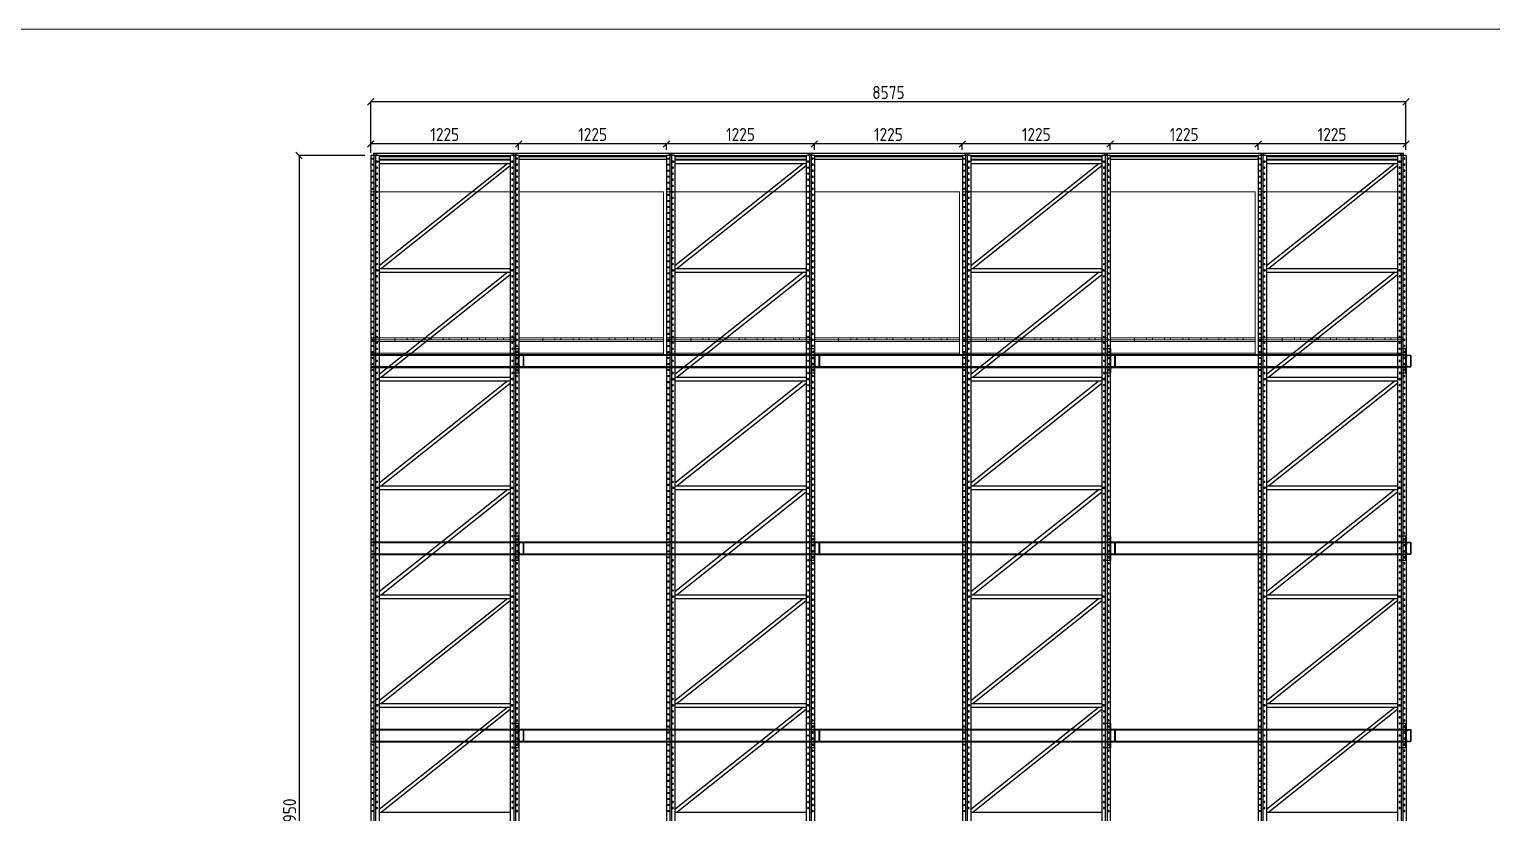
# Model space of a CAD drawing. Header units: millimetres. Extents: x 223 to 55669, y 510 to 13629.
# Drawn here: x 16365 to 28480, y 6542 to 13026 of the extents above; entities that cross this region are included whole.
import ezdxf

# ---------------------------------------------------------------- set-up
doc = ezdxf.new("R2010")
doc.units = ezdxf.units.MM
doc.linetypes.add('LIN0', pattern=[0])
doc.layers.add('02', color=2, linetype='Continuous')
doc.layers.add('9.3 - LEGENDA', color=7, linetype='Continuous')
for name, color, linetype, lineweight in [('arq_02', 2, 'Continuous', 20), ('Contraventamento', 9, 'LIN0', 25), ('MONTANTE', 170, 'LIN0', 25), ('PALLET', 46, 'Continuous', 5)]:
    doc.layers.add(name, color=color, linetype=linetype, lineweight=lineweight)
doc.styles.add('DIM', font='dim.shx')
doc.styles.add('ROMANS', font='romans.shx', dxfattribs={"oblique": 15, "height": 170})
doc.dimstyles.new('CORTES', dxfattribs={"dimscale": 1.2, "dimtxt": 90, "dimasz": 45, "dimexe": 1.25, "dimexo": 40, "dimgap": 20, "dimtad": 1, "dimdec": 0, "dimzin": 9, "dimdsep": 46, "dimtxsty": 'DIM', "dimblk": 'OBLIQUE', "dimcen": 2.5, "dimclrd": 256, "dimclre": 256, "dimclrt": 256, "dimadec": 0, "dimazin": 0, "dimtfac": 1, "dimtdec": 0, "dimtmove": 0, "dimatfit": 0, "dimldrblk": 'OBLIQUE', "dimfxl": 0.04, "dimtolj": 1, "dimtzin": 1, "dimarcsym": 0})

# ---------------------------------------------------------------- blocks, each defined once
blk = doc.blocks.new('*U15')
at = {"layer": 'arq_02'}
blk.add_line((0, 0), (54177, 0), dxfattribs=at)
at = {"layer": 'arq_02', "lineweight": -2, "ltscale": 2, "style": 'ROMANS'}
blk.add_attdef('XXXXX', (420, 0), '', height=150, dxfattribs=at)
blk = doc.blocks.new('*U63')
at = {"layer": 'PALLET', "linetype": 'Continuous'}
for p, q in [((0, 0), (0, 1350)), ((0, 1350), (1200, 1350)), ((1200, 0), (1200, 1350))]:
    blk.add_line(p, q, dxfattribs=at)
at = {"layer": 'PALLET'}
for p, q in [((1200, 140), (0, 140)), ((0, 125), (1200, 125)), ((200, 140), (300, 140)), ((200, 125), (200, 140)), ((200, 110), (200, 125)), ((300, 125), (300, 140)), ((300, 125), (300, 140)), ((350, 140), (450, 140)), ((350, 125), (350, 140)), ((350, 125), (350, 140)), ((450, 125), (450, 140)), ((450, 125), (450, 140)), ((500, 140), (600, 140)), ((500, 125), (500, 140)), ((500, 125), (500, 140)), ((600, 125), (600, 140)), ((900, 140), (600, 140)), ((650, 140), (750, 140)), ((650, 125), (650, 140)), ((750, 125), (750, 140)), ((800, 125), (800, 140)), ((900, 125), (900, 140)), ((1050, 140), (950, 140)), ((950, 125), (950, 140)), ((1050, 125), (1050, 140)), ((1100, 140), (1200, 140)), ((1100, 125), (1100, 140)), ((1200, 125), (1200, 140)), ((1200, 125), (1200, 110)), ((0, 110), (1200, 110)), ((0, 110), (0, 15)), ((0, 15), (1200, 15)), ((0, 0), (0, 15)), ((0, 0), (1200, 0)), ((1200, 70), (1200, 15)), ((1200, 15), (1200, 0))]:
    blk.add_line(p, q, dxfattribs=at)
blk = doc.blocks.new('*U338')
blk.add_blockref('*U63', (-500, -587.5))
blk = doc.blocks.new('*U337')
at = {"color": 0, "linetype": 'ByBlock', "lineweight": -2, "transparency": 16777216}
for p in [(0, 0), (1225, 0), (2450, 0), (3675, 0), (4900, 0), (6125, 0), (7350, 0)]:
    blk.add_blockref('*U338', p, dxfattribs=at)
blk = doc.blocks.new('*U66')
at = {"layer": 'MONTANTE'}
for p, q in [((-1278, 10955), (-1278, 65)), ((-1278, 10955), (-1208, 10955)), ((-1251, 10955), (-1251, 65)), ((-1237, 10955), (-1237, 5)), ((-1208, 10955), (-1208, 5)), ((-122, 10920), (-1208, 10920)), ((-122, 10955), (-122, 5)), ((-122, 10955), (-53, 10955)), ((-93, 10955), (-93, 5)), ((-79, 10955), (-79, 65)), ((-53, 10955), (-53, 65)), ((-122, 10890), (-1208, 10890)), ((-1208, 10869), (-141, 10020)), ((-1187, 10890), (-122, 10043)), ((-122, 10020), (-1208, 10020)), ((-122, 10020), (-1208, 10020)), ((-122, 9990), (-1208, 9990)), ((-122, 9990), (-1208, 9990)), ((-1208, 9969), (-141, 9120)), ((-1187, 9990), (-122, 9143)), ((-122, 9120), (-1208, 9120)), ((-122, 9120), (-1208, 9120)), ((-122, 9090), (-1208, 9090)), ((-122, 9090), (-1208, 9090)), ((-1187, 9090), (-122, 8243)), ((-1208, 9069), (-141, 8220)), ((-122, 8220), (-1208, 8220)), ((-122, 8220), (-1208, 8220)), ((-122, 8190), (-1208, 8190)), ((-122, 8190), (-1208, 8190)), ((-1208, 8169), (-141, 7320)), ((-1187, 8190), (-122, 7343)), ((-122, 7320), (-1208, 7320)), ((-122, 7320), (-1208, 7320)), ((-122, 7290), (-1208, 7290)), ((-122, 7290), (-1208, 7290)), ((-1208, 7269), (-141, 6420)), ((-1187, 7290), (-122, 6443)), ((-122, 6420), (-1208, 6420)), ((-122, 6420), (-1208, 6420)), ((-122, 6390), (-1208, 6390)), ((-122, 6390), (-1208, 6390)), ((-1208, 6369), (-141, 5520)), ((-1187, 6390), (-122, 5543)), ((-122, 5520), (-1208, 5520)), ((-122, 5520), (-1208, 5520))]:
    blk.add_line(p, q, dxfattribs=at)
for points in [[(-1261, 10925), (-1264, 10925, -1), (-1264, 10934), (-1261, 10934, -1)], [(-70, 10925), (-67, 10925, 1), (-67, 10934), (-70, 10934, 1)], [(-1261, 10875), (-1264, 10875, -1), (-1264, 10884), (-1261, 10884, -1)], [(-1261, 10825), (-1264, 10825, -1), (-1264, 10834), (-1261, 10834, -1)], [(-1261, 10775), (-1264, 10775, -1), (-1264, 10784), (-1261, 10784, -1)], [(-70, 10875), (-67, 10875, 1), (-67, 10884), (-70, 10884, 1)], [(-70, 10825), (-67, 10825, 1), (-67, 10834), (-70, 10834, 1)], [(-70, 10775), (-67, 10775, 1), (-67, 10784), (-70, 10784, 1)], [(-1261, 10725), (-1264, 10725, -1), (-1264, 10734), (-1261, 10734, -1)], [(-1261, 10675), (-1264, 10675, -1), (-1264, 10684), (-1261, 10684, -1)], [(-70, 10725), (-67, 10725, 1), (-67, 10734), (-70, 10734, 1)], [(-70, 10675), (-67, 10675, 1), (-67, 10684), (-70, 10684, 1)], [(-1261, 10625), (-1264, 10625, -1), (-1264, 10634), (-1261, 10634, -1)], [(-1261, 10575), (-1264, 10575, -1), (-1264, 10584), (-1261, 10584, -1)], [(-70, 10625), (-67, 10625, 1), (-67, 10634), (-70, 10634, 1)], [(-70, 10575), (-67, 10575, 1), (-67, 10584), (-70, 10584, 1)], [(-1261, 10525), (-1264, 10525, -1), (-1264, 10534), (-1261, 10534, -1)], [(-1261, 10475), (-1264, 10475, -1), (-1264, 10484), (-1261, 10484, -1)], [(-1261, 10425), (-1264, 10425, -1), (-1264, 10434), (-1261, 10434, -1)], [(-70, 10525), (-67, 10525, 1), (-67, 10534), (-70, 10534, 1)], [(-70, 10475), (-67, 10475, 1), (-67, 10484), (-70, 10484, 1)], [(-70, 10425), (-67, 10425, 1), (-67, 10434), (-70, 10434, 1)], [(-1261, 10375), (-1264, 10375, -1), (-1264, 10384), (-1261, 10384, -1)], [(-1261, 10325), (-1264, 10325, -1), (-1264, 10334), (-1261, 10334, -1)], [(-70, 10375), (-67, 10375, 1), (-67, 10384), (-70, 10384, 1)], [(-70, 10325), (-67, 10325, 1), (-67, 10334), (-70, 10334, 1)], [(-1261, 10275), (-1264, 10275, -1), (-1264, 10284), (-1261, 10284, -1)], [(-1261, 10225), (-1264, 10225, -1), (-1264, 10234), (-1261, 10234, -1)], [(-1261, 10175), (-1264, 10175, -1), (-1264, 10184), (-1261, 10184, -1)], [(-70, 10275), (-67, 10275, 1), (-67, 10284), (-70, 10284, 1)], [(-70, 10225), (-67, 10225, 1), (-67, 10234), (-70, 10234, 1)], [(-70, 10175), (-67, 10175, 1), (-67, 10184), (-70, 10184, 1)], [(-1261, 10125), (-1264, 10125, -1), (-1264, 10134), (-1261, 10134, -1)], [(-1261, 10075), (-1264, 10075, -1), (-1264, 10084), (-1261, 10084, -1)], [(-70, 10125), (-67, 10125, 1), (-67, 10134), (-70, 10134, 1)], [(-70, 10075), (-67, 10075, 1), (-67, 10084), (-70, 10084, 1)], [(-1261, 10025), (-1264, 10025, -1), (-1264, 10034), (-1261, 10034, -1)], [(-1261, 9975), (-1264, 9975, -1), (-1264, 9984), (-1261, 9984, -1)], [(-1261, 9925), (-1264, 9925, -1), (-1264, 9934), (-1261, 9934, -1)], [(-70, 10025), (-67, 10025, 1), (-67, 10034), (-70, 10034, 1)], [(-70, 9975), (-67, 9975, 1), (-67, 9984), (-70, 9984, 1)], [(-70, 9925), (-67, 9925, 1), (-67, 9934), (-70, 9934, 1)], [(-1261, 9875), (-1264, 9875, -1), (-1264, 9884), (-1261, 9884, -1)], [(-1261, 9825), (-1264, 9825, -1), (-1264, 9834), (-1261, 9834, -1)], [(-70, 9875), (-67, 9875, 1), (-67, 9884), (-70, 9884, 1)], [(-70, 9825), (-67, 9825, 1), (-67, 9834), (-70, 9834, 1)], [(-1261, 9775), (-1264, 9775, -1), (-1264, 9784), (-1261, 9784, -1)], [(-1261, 9725), (-1264, 9725, -1), (-1264, 9734), (-1261, 9734, -1)], [(-70, 9775), (-67, 9775, 1), (-67, 9784), (-70, 9784, 1)], [(-70, 9725), (-67, 9725, 1), (-67, 9734), (-70, 9734, 1)], [(-1261, 9675), (-1264, 9675, -1), (-1264, 9684), (-1261, 9684, -1)], [(-1261, 9625), (-1264, 9625, -1), (-1264, 9634), (-1261, 9634, -1)], [(-1261, 9575), (-1264, 9575, -1), (-1264, 9584), (-1261, 9584, -1)], [(-70, 9675), (-67, 9675, 1), (-67, 9684), (-70, 9684, 1)], [(-70, 9625), (-67, 9625, 1), (-67, 9634), (-70, 9634, 1)], [(-70, 9575), (-67, 9575, 1), (-67, 9584), (-70, 9584, 1)], [(-1261, 9525), (-1264, 9525, -1), (-1264, 9534), (-1261, 9534, -1)], [(-1261, 9475), (-1264, 9475, -1), (-1264, 9484), (-1261, 9484, -1)], [(-70, 9525), (-67, 9525, 1), (-67, 9534), (-70, 9534, 1)], [(-70, 9475), (-67, 9475, 1), (-67, 9484), (-70, 9484, 1)], [(-1261, 9425), (-1264, 9425, -1), (-1264, 9434), (-1261, 9434, -1)], [(-1261, 9375), (-1264, 9375, -1), (-1264, 9384), (-1261, 9384, -1)], [(-1261, 9325), (-1264, 9325, -1), (-1264, 9334), (-1261, 9334, -1)], [(-70, 9425), (-67, 9425, 1), (-67, 9434), (-70, 9434, 1)], [(-70, 9375), (-67, 9375, 1), (-67, 9384), (-70, 9384, 1)], [(-70, 9325), (-67, 9325, 1), (-67, 9334), (-70, 9334, 1)], [(-1261, 9275), (-1264, 9275, -1), (-1264, 9284), (-1261, 9284, -1)], [(-1261, 9225), (-1264, 9225, -1), (-1264, 9234), (-1261, 9234, -1)], [(-70, 9275), (-67, 9275, 1), (-67, 9284), (-70, 9284, 1)], [(-70, 9225), (-67, 9225, 1), (-67, 9234), (-70, 9234, 1)], [(-1261, 9175), (-1264, 9175, -1), (-1264, 9184), (-1261, 9184, -1)], [(-1261, 9125), (-1264, 9125, -1), (-1264, 9134), (-1261, 9134, -1)], [(-70, 9175), (-67, 9175, 1), (-67, 9184), (-70, 9184, 1)], [(-70, 9125), (-67, 9125, 1), (-67, 9134), (-70, 9134, 1)], [(-1261, 9075), (-1264, 9075, -1), (-1264, 9084), (-1261, 9084, -1)], [(-1261, 9025), (-1264, 9025, -1), (-1264, 9034), (-1261, 9034, -1)], [(-1261, 8975), (-1264, 8975, -1), (-1264, 8984), (-1261, 8984, -1)], [(-70, 9075), (-67, 9075, 1), (-67, 9084), (-70, 9084, 1)], [(-70, 9025), (-67, 9025, 1), (-67, 9034), (-70, 9034, 1)], [(-70, 8975), (-67, 8975, 1), (-67, 8984), (-70, 8984, 1)], [(-1261, 8925), (-1264, 8925, -1), (-1264, 8934), (-1261, 8934, -1)], [(-1261, 8875), (-1264, 8875, -1), (-1264, 8884), (-1261, 8884, -1)], [(-70, 8925), (-67, 8925, 1), (-67, 8934), (-70, 8934, 1)], [(-70, 8875), (-67, 8875, 1), (-67, 8884), (-70, 8884, 1)], [(-1261, 8825), (-1264, 8825, -1), (-1264, 8834), (-1261, 8834, -1)], [(-1261, 8775), (-1264, 8775, -1), (-1264, 8784), (-1261, 8784, -1)], [(-1261, 8725), (-1264, 8725, -1), (-1264, 8734), (-1261, 8734, -1)], [(-70, 8825), (-67, 8825, 1), (-67, 8834), (-70, 8834, 1)], [(-70, 8775), (-67, 8775, 1), (-67, 8784), (-70, 8784, 1)], [(-70, 8725), (-67, 8725, 1), (-67, 8734), (-70, 8734, 1)], [(-1261, 8675), (-1264, 8675, -1), (-1264, 8684), (-1261, 8684, -1)], [(-1261, 8625), (-1264, 8625, -1), (-1264, 8634), (-1261, 8634, -1)], [(-70, 8675), (-67, 8675, 1), (-67, 8684), (-70, 8684, 1)], [(-70, 8625), (-67, 8625, 1), (-67, 8634), (-70, 8634, 1)], [(-1261, 8575), (-1264, 8575, -1), (-1264, 8584), (-1261, 8584, -1)], [(-1261, 8525), (-1264, 8525, -1), (-1264, 8534), (-1261, 8534, -1)], [(-1261, 8475), (-1264, 8475, -1), (-1264, 8484), (-1261, 8484, -1)], [(-70, 8575), (-67, 8575, 1), (-67, 8584), (-70, 8584, 1)], [(-70, 8525), (-67, 8525, 1), (-67, 8534), (-70, 8534, 1)], [(-70, 8475), (-67, 8475, 1), (-67, 8484), (-70, 8484, 1)], [(-1261, 8425), (-1264, 8425, -1), (-1264, 8434), (-1261, 8434, -1)], [(-1261, 8375), (-1264, 8375, -1), (-1264, 8384), (-1261, 8384, -1)], [(-70, 8425), (-67, 8425, 1), (-67, 8434), (-70, 8434, 1)], [(-70, 8375), (-67, 8375, 1), (-67, 8384), (-70, 8384, 1)], [(-1261, 8325), (-1264, 8325, -1), (-1264, 8334), (-1261, 8334, -1)], [(-1261, 8275), (-1264, 8275, -1), (-1264, 8284), (-1261, 8284, -1)], [(-70, 8325), (-67, 8325, 1), (-67, 8334), (-70, 8334, 1)], [(-70, 8275), (-67, 8275, 1), (-67, 8284), (-70, 8284, 1)], [(-1261, 8225), (-1264, 8225, -1), (-1264, 8234), (-1261, 8234, -1)], [(-1261, 8175), (-1264, 8175, -1), (-1264, 8184), (-1261, 8184, -1)], [(-1261, 8125), (-1264, 8125, -1), (-1264, 8134), (-1261, 8134, -1)], [(-70, 8225), (-67, 8225, 1), (-67, 8234), (-70, 8234, 1)], [(-70, 8175), (-67, 8175, 1), (-67, 8184), (-70, 8184, 1)], [(-70, 8125), (-67, 8125, 1), (-67, 8134), (-70, 8134, 1)], [(-1261, 8075), (-1264, 8075, -1), (-1264, 8084), (-1261, 8084, -1)], [(-1261, 8025), (-1264, 8025, -1), (-1264, 8034), (-1261, 8034, -1)], [(-70, 8075), (-67, 8075, 1), (-67, 8084), (-70, 8084, 1)], [(-70, 8025), (-67, 8025, 1), (-67, 8034), (-70, 8034, 1)], [(-1261, 7975), (-1264, 7975, -1), (-1264, 7984), (-1261, 7984, -1)], [(-1261, 7925), (-1264, 7925, -1), (-1264, 7934), (-1261, 7934, -1)], [(-1261, 7875), (-1264, 7875, -1), (-1264, 7884), (-1261, 7884, -1)], [(-70, 7975), (-67, 7975, 1), (-67, 7984), (-70, 7984, 1)], [(-70, 7925), (-67, 7925, 1), (-67, 7934), (-70, 7934, 1)], [(-70, 7875), (-67, 7875, 1), (-67, 7884), (-70, 7884, 1)], [(-1261, 7825), (-1264, 7825, -1), (-1264, 7834), (-1261, 7834, -1)], [(-1261, 7775), (-1264, 7775, -1), (-1264, 7784), (-1261, 7784, -1)], [(-70, 7825), (-67, 7825, 1), (-67, 7834), (-70, 7834, 1)], [(-70, 7775), (-67, 7775, 1), (-67, 7784), (-70, 7784, 1)], [(-1261, 7725), (-1264, 7725, -1), (-1264, 7734), (-1261, 7734, -1)], [(-1261, 7675), (-1264, 7675, -1), (-1264, 7684), (-1261, 7684, -1)], [(-1261, 7625), (-1264, 7625, -1), (-1264, 7634), (-1261, 7634, -1)], [(-70, 7725), (-67, 7725, 1), (-67, 7734), (-70, 7734, 1)], [(-70, 7675), (-67, 7675, 1), (-67, 7684), (-70, 7684, 1)], [(-70, 7625), (-67, 7625, 1), (-67, 7634), (-70, 7634, 1)], [(-1261, 7575), (-1264, 7575, -1), (-1264, 7584), (-1261, 7584, -1)], [(-1261, 7525), (-1264, 7525, -1), (-1264, 7534), (-1261, 7534, -1)], [(-70, 7575), (-67, 7575, 1), (-67, 7584), (-70, 7584, 1)], [(-70, 7525), (-67, 7525, 1), (-67, 7534), (-70, 7534, 1)], [(-1261, 7475), (-1264, 7475, -1), (-1264, 7484), (-1261, 7484, -1)], [(-1261, 7425), (-1264, 7425, -1), (-1264, 7434), (-1261, 7434, -1)], [(-70, 7475), (-67, 7475, 1), (-67, 7484), (-70, 7484, 1)], [(-70, 7425), (-67, 7425, 1), (-67, 7434), (-70, 7434, 1)], [(-1261, 7375), (-1264, 7375, -1), (-1264, 7384), (-1261, 7384, -1)], [(-1261, 7325), (-1264, 7325, -1), (-1264, 7334), (-1261, 7334, -1)], [(-1261, 7275), (-1264, 7275, -1), (-1264, 7284), (-1261, 7284, -1)], [(-70, 7375), (-67, 7375, 1), (-67, 7384), (-70, 7384, 1)], [(-70, 7325), (-67, 7325, 1), (-67, 7334), (-70, 7334, 1)], [(-70, 7275), (-67, 7275, 1), (-67, 7284), (-70, 7284, 1)], [(-1261, 7225), (-1264, 7225, -1), (-1264, 7234), (-1261, 7234, -1)], [(-1261, 7175), (-1264, 7175, -1), (-1264, 7184), (-1261, 7184, -1)], [(-70, 7225), (-67, 7225, 1), (-67, 7234), (-70, 7234, 1)], [(-70, 7175), (-67, 7175, 1), (-67, 7184), (-70, 7184, 1)], [(-1261, 7125), (-1264, 7125, -1), (-1264, 7134), (-1261, 7134, -1)], [(-1261, 7075), (-1264, 7075, -1), (-1264, 7084), (-1261, 7084, -1)], [(-1261, 7025), (-1264, 7025, -1), (-1264, 7034), (-1261, 7034, -1)], [(-70, 7125), (-67, 7125, 1), (-67, 7134), (-70, 7134, 1)], [(-70, 7075), (-67, 7075, 1), (-67, 7084), (-70, 7084, 1)], [(-70, 7025), (-67, 7025, 1), (-67, 7034), (-70, 7034, 1)], [(-1261, 6975), (-1264, 6975, -1), (-1264, 6984), (-1261, 6984, -1)], [(-1261, 6925), (-1264, 6925, -1), (-1264, 6934), (-1261, 6934, -1)], [(-70, 6975), (-67, 6975, 1), (-67, 6984), (-70, 6984, 1)], [(-70, 6925), (-67, 6925, 1), (-67, 6934), (-70, 6934, 1)], [(-1261, 6875), (-1264, 6875, -1), (-1264, 6884), (-1261, 6884, -1)], [(-1261, 6825), (-1264, 6825, -1), (-1264, 6834), (-1261, 6834, -1)], [(-70, 6875), (-67, 6875, 1), (-67, 6884), (-70, 6884, 1)], [(-70, 6825), (-67, 6825, 1), (-67, 6834), (-70, 6834, 1)], [(-1261, 6775), (-1264, 6775, -1), (-1264, 6784), (-1261, 6784, -1)], [(-1261, 6725), (-1264, 6725, -1), (-1264, 6734), (-1261, 6734, -1)], [(-1261, 6675), (-1264, 6675, -1), (-1264, 6684), (-1261, 6684, -1)], [(-70, 6775), (-67, 6775, 1), (-67, 6784), (-70, 6784, 1)], [(-70, 6725), (-67, 6725, 1), (-67, 6734), (-70, 6734, 1)], [(-70, 6675), (-67, 6675, 1), (-67, 6684), (-70, 6684, 1)], [(-1261, 6625), (-1264, 6625, -1), (-1264, 6634), (-1261, 6634, -1)], [(-1261, 6575), (-1264, 6575, -1), (-1264, 6584), (-1261, 6584, -1)], [(-70, 6625), (-67, 6625, 1), (-67, 6634), (-70, 6634, 1)], [(-70, 6575), (-67, 6575, 1), (-67, 6584), (-70, 6584, 1)], [(-1261, 6525), (-1264, 6525, -1), (-1264, 6534), (-1261, 6534, -1)], [(-1261, 6475), (-1264, 6475, -1), (-1264, 6484), (-1261, 6484, -1)], [(-1261, 6425), (-1264, 6425, -1), (-1264, 6434), (-1261, 6434, -1)], [(-70, 6525), (-67, 6525, 1), (-67, 6534), (-70, 6534, 1)], [(-70, 6475), (-67, 6475, 1), (-67, 6484), (-70, 6484, 1)], [(-70, 6425), (-67, 6425, 1), (-67, 6434), (-70, 6434, 1)], [(-1261, 6375), (-1264, 6375, -1), (-1264, 6384), (-1261, 6384, -1)], [(-1261, 6325), (-1264, 6325, -1), (-1264, 6334), (-1261, 6334, -1)], [(-70, 6375), (-67, 6375, 1), (-67, 6384), (-70, 6384, 1)], [(-70, 6325), (-67, 6325, 1), (-67, 6334), (-70, 6334, 1)], [(-1261, 6275), (-1264, 6275, -1), (-1264, 6284), (-1261, 6284, -1)], [(-1261, 6225), (-1264, 6225, -1), (-1264, 6234), (-1261, 6234, -1)], [(-1261, 6175), (-1264, 6175, -1), (-1264, 6184), (-1261, 6184, -1)], [(-70, 6275), (-67, 6275, 1), (-67, 6284), (-70, 6284, 1)], [(-70, 6225), (-67, 6225, 1), (-67, 6234), (-70, 6234, 1)], [(-70, 6175), (-67, 6175, 1), (-67, 6184), (-70, 6184, 1)], [(-1261, 6125), (-1264, 6125, -1), (-1264, 6134), (-1261, 6134, -1)], [(-1261, 6075), (-1264, 6075, -1), (-1264, 6084), (-1261, 6084, -1)], [(-70, 6125), (-67, 6125, 1), (-67, 6134), (-70, 6134, 1)], [(-70, 6075), (-67, 6075, 1), (-67, 6084), (-70, 6084, 1)], [(-1261, 6025), (-1264, 6025, -1), (-1264, 6034), (-1261, 6034, -1)], [(-1261, 5975), (-1264, 5975, -1), (-1264, 5984), (-1261, 5984, -1)], [(-70, 6025), (-67, 6025, 1), (-67, 6034), (-70, 6034, 1)], [(-70, 5975), (-67, 5975, 1), (-67, 5984), (-70, 5984, 1)], [(-1261, 5925), (-1264, 5925, -1), (-1264, 5934), (-1261, 5934, -1)], [(-1261, 5875), (-1264, 5875, -1), (-1264, 5884), (-1261, 5884, -1)], [(-1261, 5825), (-1264, 5825, -1), (-1264, 5834), (-1261, 5834, -1)], [(-70, 5925), (-67, 5925, 1), (-67, 5934), (-70, 5934, 1)], [(-70, 5875), (-67, 5875, 1), (-67, 5884), (-70, 5884, 1)], [(-70, 5825), (-67, 5825, 1), (-67, 5834), (-70, 5834, 1)], [(-1261, 5775), (-1264, 5775, -1), (-1264, 5784), (-1261, 5784, -1)], [(-1261, 5725), (-1264, 5725, -1), (-1264, 5734), (-1261, 5734, -1)], [(-70, 5775), (-67, 5775, 1), (-67, 5784), (-70, 5784, 1)], [(-70, 5725), (-67, 5725, 1), (-67, 5734), (-70, 5734, 1)], [(-1261, 5675), (-1264, 5675, -1), (-1264, 5684), (-1261, 5684, -1)], [(-1261, 5625), (-1264, 5625, -1), (-1264, 5634), (-1261, 5634, -1)], [(-1261, 5575), (-1264, 5575, -1), (-1264, 5584), (-1261, 5584, -1)], [(-70, 5675), (-67, 5675, 1), (-67, 5684), (-70, 5684, 1)], [(-70, 5625), (-67, 5625, 1), (-67, 5634), (-70, 5634, 1)], [(-70, 5575), (-67, 5575, 1), (-67, 5584), (-70, 5584, 1)], [(-1261, 5525), (-1264, 5525, -1), (-1264, 5534), (-1261, 5534, -1)], [(-70, 5525), (-67, 5525, 1), (-67, 5534), (-70, 5534, 1)]]:
    blk.add_lwpolyline(points, format="xyb", close=True, dxfattribs=at)
for points in [[(-1224, 10912), (-1231, 10909), (-1232, 10902), (-1226, 10897), (-1219, 10900), (-1218, 10908), (-1224, 10912)], [(-104, 10912), (-111, 10909), (-112, 10902), (-106, 10897), (-100, 10900), (-99, 10908), (-104, 10912)], [(-1224, 10012), (-1231, 10009), (-1232, 10002), (-1226, 9997), (-1219, 10000), (-1218, 10008), (-1224, 10012)], [(-1224, 10012), (-1231, 10009), (-1232, 10002), (-1226, 9997), (-1219, 10000), (-1218, 10008), (-1224, 10012)], [(-104, 10012), (-111, 10009), (-112, 10002), (-106, 9997), (-100, 10000), (-99, 10008), (-104, 10012)], [(-104, 10012), (-111, 10009), (-112, 10002), (-106, 9997), (-100, 10000), (-99, 10008), (-104, 10012)], [(-1224, 9112), (-1231, 9109), (-1232, 9102), (-1226, 9097), (-1219, 9100), (-1218, 9108), (-1224, 9112)], [(-1224, 9112), (-1231, 9109), (-1232, 9102), (-1226, 9097), (-1219, 9100), (-1218, 9108), (-1224, 9112)], [(-104, 9112), (-111, 9109), (-112, 9102), (-106, 9097), (-100, 9100), (-99, 9108), (-104, 9112)], [(-104, 9112), (-111, 9109), (-112, 9102), (-106, 9097), (-100, 9100), (-99, 9108), (-104, 9112)], [(-1224, 8212), (-1231, 8209), (-1232, 8202), (-1226, 8197), (-1219, 8200), (-1218, 8208), (-1224, 8212)], [(-1224, 8212), (-1231, 8209), (-1232, 8202), (-1226, 8197), (-1219, 8200), (-1218, 8208), (-1224, 8212)], [(-104, 8212), (-111, 8209), (-112, 8202), (-106, 8197), (-100, 8200), (-99, 8208), (-104, 8212)], [(-104, 8212), (-111, 8209), (-112, 8202), (-106, 8197), (-100, 8200), (-99, 8208), (-104, 8212)], [(-1224, 7312), (-1231, 7309), (-1232, 7302), (-1226, 7297), (-1219, 7300), (-1218, 7308), (-1224, 7312)], [(-1224, 7312), (-1231, 7309), (-1232, 7302), (-1226, 7297), (-1219, 7300), (-1218, 7308), (-1224, 7312)], [(-104, 7312), (-111, 7309), (-112, 7302), (-106, 7297), (-100, 7300), (-99, 7308), (-104, 7312)], [(-104, 7312), (-111, 7309), (-112, 7302), (-106, 7297), (-100, 7300), (-99, 7308), (-104, 7312)], [(-1224, 6412), (-1231, 6409), (-1232, 6402), (-1226, 6397), (-1219, 6400), (-1218, 6408), (-1224, 6412)], [(-1224, 6412), (-1231, 6409), (-1232, 6402), (-1226, 6397), (-1219, 6400), (-1218, 6408), (-1224, 6412)], [(-104, 6412), (-111, 6409), (-112, 6402), (-106, 6397), (-100, 6400), (-99, 6408), (-104, 6412)], [(-104, 6412), (-111, 6409), (-112, 6402), (-106, 6397), (-100, 6400), (-99, 6408), (-104, 6412)]]:
    blk.add_lwpolyline(points, dxfattribs=at)
for centre in [(-1225, 10905), (-105, 10905), (-1225, 10855), (-1225, 10805), (-105, 10855), (-105, 10805), (-1225, 10755), (-1225, 10705), (-105, 10755), (-105, 10705), (-1225, 10655), (-1225, 10605), (-1225, 10555), (-105, 10655), (-105, 10605), (-105, 10555), (-1225, 10505), (-1225, 10455), (-105, 10505), (-105, 10455), (-1225, 10405), (-1225, 10355), (-1225, 10305), (-105, 10405), (-105, 10355), (-105, 10305), (-1225, 10255), (-1225, 10205), (-105, 10255), (-105, 10205), (-1225, 10155), (-1225, 10105), (-1225, 10055), (-105, 10155), (-105, 10105), (-105, 10055), (-1225, 10005), (-1225, 9955), (-105, 10005), (-105, 9955), (-1225, 9905), (-1225, 9855), (-105, 9905), (-105, 9855), (-1225, 9805), (-1225, 9755), (-1225, 9705), (-105, 9805), (-105, 9755), (-105, 9705), (-1225, 9655), (-1225, 9605), (-105, 9655), (-105, 9605), (-1225, 9555), (-1225, 9505), (-1225, 9455), (-105, 9555), (-105, 9505), (-105, 9455), (-1225, 9405), (-1225, 9355), (-105, 9405), (-105, 9355), (-1225, 9305), (-1225, 9255), (-1225, 9205), (-105, 9305), (-105, 9255), (-105, 9205), (-1225, 9155), (-1225, 9105), (-105, 9155), (-105, 9105), (-1225, 9055), (-1225, 9005), (-105, 9055), (-105, 9005), (-1225, 8955), (-1225, 8905), (-1225, 8855), (-105, 8955), (-105, 8905), (-105, 8855), (-1225, 8805), (-1225, 8755), (-105, 8805), (-105, 8755), (-1225, 8705), (-1225, 8655), (-1225, 8605), (-105, 8705), (-105, 8655), (-105, 8605), (-1225, 8555), (-1225, 8505), (-105, 8555), (-105, 8505), (-1225, 8455), (-1225, 8405), (-1225, 8355), (-105, 8455), (-105, 8405), (-105, 8355), (-1225, 8305), (-1225, 8255), (-105, 8305), (-105, 8255), (-1225, 8205), (-1225, 8155), (-105, 8205), (-105, 8155), (-1225, 8105), (-1225, 8055), (-1225, 8005), (-105, 8105), (-105, 8055), (-105, 8005), (-1225, 7955), (-1225, 7905), (-105, 7955), (-105, 7905), (-1225, 7855), (-1225, 7805), (-1225, 7755), (-105, 7855), (-105, 7805), (-105, 7755), (-1225, 7705), (-1225, 7655), (-105, 7705), (-105, 7655), (-1225, 7605), (-1225, 7555), (-105, 7605), (-105, 7555), (-1225, 7505), (-1225, 7455), (-1225, 7405), (-105, 7505), (-105, 7455), (-105, 7405), (-1225, 7355), (-1225, 7305), (-105, 7355), (-105, 7305), (-1225, 7255), (-1225, 7205), (-1225, 7155), (-105, 7255), (-105, 7205), (-105, 7155), (-1225, 7105), (-1225, 7055), (-105, 7105), (-105, 7055), (-1225, 7005), (-1225, 6955), (-1225, 6905), (-105, 7005), (-105, 6955), (-105, 6905), (-1225, 6855), (-1225, 6805), (-105, 6855), (-105, 6805), (-1225, 6755), (-1225, 6705), (-105, 6755), (-105, 6705), (-1225, 6655), (-1225, 6605), (-1225, 6555), (-105, 6655), (-105, 6605), (-105, 6555), (-1225, 6505), (-1225, 6455), (-105, 6505), (-105, 6455), (-1225, 6405), (-1225, 6355), (-1225, 6305), (-105, 6405), (-105, 6355), (-105, 6305), (-1225, 6255), (-1225, 6205), (-105, 6255), (-105, 6205), (-1225, 6155), (-1225, 6105), (-1225, 6055), (-105, 6155), (-105, 6105), (-105, 6055), (-1225, 6005), (-1225, 5955), (-105, 6005), (-105, 5955), (-1225, 5905), (-1225, 5855), (-105, 5905), (-105, 5855), (-1225, 5805), (-1225, 5755), (-1225, 5705), (-105, 5805), (-105, 5755), (-105, 5705), (-1225, 5655), (-1225, 5605), (-105, 5655), (-105, 5605), (-1225, 5555), (-105, 5555)]:
    blk.add_circle(centre, 4.5, dxfattribs=at)
blk = doc.blocks.new('*U340')
blk.add_blockref('*U66', (145, -6477.375))
blk = doc.blocks.new('*U339')
at = {"color": 0, "linetype": 'ByBlock', "lineweight": -2, "transparency": 16777216}
for p in [(-7350, 0), (-4900, 0), (-2450, 0), (0, 0)]:
    blk.add_blockref('*U340', p, dxfattribs=at)
blk = doc.blocks.new('_Oblique')
at = {"color": 0, "linetype": 'ByBlock', "lineweight": -2, "transparency": 16777216}
blk.add_line((-0.5, -0.5), (0.5, 0.5), dxfattribs=at)
blk = doc.blocks.new('*D398')
at = {"lineweight": -2}
for p, q in [((19194, 12002), (19194, 12426)), ((27769, 12425), (19194, 12425)), ((27769, 12029), (27769, 12426))]:
    blk.add_line(p, q, dxfattribs=at)
at = {"layer": 'Defpoints', "color": 0}
for p in [(19194, 12425), (19194, 11954), (27769, 11981)]:
    blk.add_point(p, dxfattribs=at)
at = {"lineweight": -2, "xscale": 54, "yscale": 54, "zscale": 54, "rotation": 180}
blk.add_blockref('_Oblique', (19194, 12425), dxfattribs=at)
at = {"lineweight": -2, "xscale": 54, "yscale": 54, "zscale": 54}
blk.add_blockref('_Oblique', (27769, 12425), dxfattribs=at)
at = {"insert": (23482, 12503), "char_height": 108, "attachment_point": 5, "style": 'DIM'}
blk.add_mtext('\\A1;8575', dxfattribs=at)
blk = doc.blocks.new('*U74')
at = {"color": 7, "linetype": 'Continuous', "lineweight": 25}
for p, q in [((-38, 50), (-38, -150)), ((-11, 29), (-16, 29)), ((-16, 21), (-11, 21)), ((0, 50), (0, -150)), ((4, 50), (4, -150)), ((-11, -121), (-16, -121)), ((6, -18), (4, -18)), ((6, -82), (4, -82)), ((6, -7), (6, -18)), ((6, -82), (6, -93)), ((44, -3), (8, -3)), ((40, -5), (8, -5)), ((8, -92), (8, -8)), ((8, -95), (40, -95)), ((8, -97), (40, -97)), ((42, -93), (42, -7)), ((44, -93), (44, -10)), ((-16, -129), (-11, -129))]:
    blk.add_line(p, q, dxfattribs=at)
for p, q in [((4, 50), (-38, 50)), ((4, 0), (44, 0)), ((44, -100), (4, -100)), ((40, -97), (44, -97)), ((44, 0), (44, -7)), ((44, -7), (44, -93)), ((44, -100), (44, -93)), ((4, -150), (-38, -150))]:
    blk.add_line(p, q)
for centre, radius, start, end in [((-16, 25), 4, 90, 270), ((-11, 25), 4, 270, 90), ((-16, -125), 4, 90, 270), ((-11, -125), 4, 270, 90), ((8, -7), 4, 90, 180), ((8, -93), 4, 180, 270), ((8, -7), 2, 90, 180), ((8, -93), 2, 180, 270), ((11, -8), 3, 90, 180), ((11, -92), 3, 180, 270), ((40, -7), 4, 0, 90), ((40, -7), 2, 0, 90), ((40, -93), 2, 270, 0), ((40, -93), 4, 270, 0)]:
    blk.add_arc(centre, radius, start, end, dxfattribs=at)
blk = doc.blocks.new('*U342')
for points in [[(3943, 50), (-4633, 50), (-4633, 47), (3983, 47)], [(3983, -50), (-4633, -50), (-4633, -53), (3943, -53)]]:
    blk.add_lwpolyline(points)
at = {"layer": '02'}
for p in [(-3411, 49), (-961, 49), (1489, 49), (3939, 49)]:
    blk.add_blockref('*U74', p, dxfattribs=at)
blk = doc.blocks.new('*U341')
at = {"color": 0, "linetype": 'ByBlock', "lineweight": -2, "transparency": 16777216}
for p in [(0, 7750), (0, 6200), (0, 4650), (0, 3100), (0, 1550), (0, 0)]:
    blk.add_blockref('*U342', p, dxfattribs=at)
blk = doc.blocks.new('*D411')
at = {"layer": '9.3 - LEGENDA', "lineweight": -2}
for p, q in [((19146, 11981), (18598, 11981)), ((18600, 11981), (18600, 1031)), ((19193, 1031), (18598, 1031))]:
    blk.add_line(p, q, dxfattribs=at)
at = {"layer": 'Defpoints', "color": 0}
for p in [(19194, 11981), (18600, 1031), (19241, 1031)]:
    blk.add_point(p, dxfattribs=at)
at = {"layer": '9.3 - LEGENDA', "lineweight": -2, "xscale": 54, "yscale": 54, "zscale": 54}
for p, rotation in [((18600, 11981), 90), ((18600, 1031), 270)]:
    blk.add_blockref('_Oblique', p, dxfattribs=dict(at, rotation=rotation))
at = {"layer": '9.3 - LEGENDA', "insert": (18522, 6506), "char_height": 108, "attachment_point": 5, "rotation": 90, "style": 'DIM'}
blk.add_mtext('\\A1;10950', dxfattribs=at)
blk = doc.blocks.new('*D414')
at = {"layer": '9.3 - LEGENDA', "lineweight": -2}
for p, q in [((20419, 12029), (20419, 12078)), ((21644, 12077), (20419, 12077)), ((21644, 12029), (21644, 12078))]:
    blk.add_line(p, q, dxfattribs=at)
at = {"layer": 'Defpoints', "color": 0}
for p in [(20419, 12077), (20419, 11981), (21644, 11981)]:
    blk.add_point(p, dxfattribs=at)
at = {"layer": '9.3 - LEGENDA', "lineweight": -2, "xscale": 54, "yscale": 54, "zscale": 54, "rotation": 180}
blk.add_blockref('_Oblique', (20419, 12077), dxfattribs=at)
at = {"layer": '9.3 - LEGENDA', "lineweight": -2, "xscale": 54, "yscale": 54, "zscale": 54}
blk.add_blockref('_Oblique', (21644, 12077), dxfattribs=at)
at = {"layer": '9.3 - LEGENDA', "insert": (21032, 12155), "char_height": 108, "attachment_point": 5, "style": 'DIM'}
blk.add_mtext('\\A1;1225', dxfattribs=at)
blk = doc.blocks.new('*U91')
at = {"layer": 'Contraventamento', "color": 7, "lineweight": 25, "ltscale": 100}
for p, q in [((-3, 20), (-3, 5)), ((1314, 22), (-2, 22)), ((20, 21), (-2, 21)), ((-2, 20), (-2, 5)), ((21, 5), (21, 20)), ((22, 5), (22, 20)), ((1268, 2), (44, 2)), ((1291, 20), (1291, 5)), ((1314, 21), (1293, 21)), ((1293, 20), (1293, 5)), ((1314, 5), (1314, 20)), ((1316, 5), (1316, 20)), ((1268, -6), (44, -6)), ((1268, -26), (44, -26))]:
    blk.add_line(p, q, dxfattribs=at)
for centre, radius, start, end in [((-1, 20), 1.91, 95.3692, 184.5128), ((-2, 20), 0.605, 95.3692, 184.5128), ((20, 20), 1.91, 355.4872, 84.6308), ((20, 20), 0.605, 355.4872, 84.6308), ((1293, 20), 1.91, 95.3692, 184.5128), ((1293, 20), 0.605, 95.3692, 184.5128), ((1314, 20), 1.91, 355.4872, 84.6308), ((1314, 20), 0.605, 355.4872, 84.6308)]:
    blk.add_arc(centre, radius, start, end, dxfattribs=at)
blk = doc.blocks.new('*D415')
at = {"layer": '9.3 - LEGENDA', "lineweight": -2}
for p, q in [((20419, 12029), (20419, 12078)), ((21644, 12077), (20419, 12077)), ((21644, 12029), (21644, 12078))]:
    blk.add_line(p, q, dxfattribs=at)
at = {"layer": 'Defpoints', "color": 0}
for p in [(20419, 12077), (20419, 11981), (21644, 11981)]:
    blk.add_point(p, dxfattribs=at)
at = {"layer": '9.3 - LEGENDA', "lineweight": -2, "xscale": 54, "yscale": 54, "zscale": 54, "rotation": 180}
blk.add_blockref('_Oblique', (20419, 12077), dxfattribs=at)
at = {"layer": '9.3 - LEGENDA', "lineweight": -2, "xscale": 54, "yscale": 54, "zscale": 54}
blk.add_blockref('_Oblique', (21644, 12077), dxfattribs=at)
at = {"layer": '9.3 - LEGENDA', "insert": (21032, 12155), "char_height": 108, "attachment_point": 5, "style": 'DIM'}
blk.add_mtext('\\A1;1225', dxfattribs=at)
blk = doc.blocks.new('*U93')
at = {"layer": 'Contraventamento', "color": 7, "lineweight": 25, "ltscale": 100}
for p, q in [((-3, 20), (-3, 5)), ((1314, 22), (-2, 22)), ((20, 21), (-2, 21)), ((-2, 20), (-2, 5)), ((21, 5), (21, 20)), ((22, 5), (22, 20)), ((1268, 2), (44, 2)), ((1291, 20), (1291, 5)), ((1314, 21), (1293, 21)), ((1293, 20), (1293, 5)), ((1314, 5), (1314, 20)), ((1316, 5), (1316, 20)), ((1268, -6), (44, -6)), ((1268, -26), (44, -26))]:
    blk.add_line(p, q, dxfattribs=at)
for centre, radius, start, end in [((-1, 20), 1.91, 95.3692, 184.5128), ((-2, 20), 0.605, 95.3692, 184.5128), ((20, 20), 1.91, 355.4872, 84.6308), ((20, 20), 0.605, 355.4872, 84.6308), ((1293, 20), 1.91, 95.3692, 184.5128), ((1293, 20), 0.605, 95.3692, 184.5128), ((1314, 20), 1.91, 355.4872, 84.6308), ((1314, 20), 0.605, 355.4872, 84.6308)]:
    blk.add_arc(centre, radius, start, end, dxfattribs=at)
blk = doc.blocks.new('*U94')
at = {"layer": 'Contraventamento', "color": 7, "lineweight": 25, "ltscale": 100}
for p, q in [((-3, 20), (-3, 5)), ((1176, 22), (-2, 22)), ((20, 21), (-2, 21)), ((-2, 20), (-2, 5)), ((21, 5), (21, 20)), ((22, 5), (22, 20)), ((1130, 2), (44, 2)), ((1153, 20), (1153, 5)), ((1176, 21), (1155, 21)), ((1155, 20), (1155, 5)), ((1176, 5), (1176, 20)), ((1178, 5), (1178, 20)), ((1130, -6), (44, -6)), ((1130, -26), (44, -26))]:
    blk.add_line(p, q, dxfattribs=at)
for centre, radius, start, end in [((-1, 20), 1.91, 95.3692, 184.5128), ((-2, 20), 0.605, 95.3692, 184.5128), ((20, 20), 1.91, 355.4872, 84.6308), ((20, 20), 0.605, 355.4872, 84.6308), ((1155, 20), 1.91, 95.3692, 184.5128), ((1155, 20), 0.605, 95.3692, 184.5128), ((1176, 20), 1.91, 355.4872, 84.6308), ((1176, 20), 0.605, 355.4872, 84.6308)]:
    blk.add_arc(centre, radius, start, end, dxfattribs=at)
blk = doc.blocks.new('*U95')
at = {"layer": 'Contraventamento', "color": 7, "lineweight": 25, "ltscale": 100}
for p, q in [((-3, 20), (-3, 5)), ((1176, 22), (-2, 22)), ((20, 21), (-2, 21)), ((-2, 20), (-2, 5)), ((21, 5), (21, 20)), ((22, 5), (22, 20)), ((1130, 2), (44, 2)), ((1153, 20), (1153, 5)), ((1176, 21), (1155, 21)), ((1155, 20), (1155, 5)), ((1176, 5), (1176, 20)), ((1178, 5), (1178, 20)), ((1130, -6), (44, -6)), ((1130, -26), (44, -26))]:
    blk.add_line(p, q, dxfattribs=at)
for centre, radius, start, end in [((-1, 20), 1.91, 95.3692, 184.5128), ((-2, 20), 0.605, 95.3692, 184.5128), ((20, 20), 1.91, 355.4872, 84.6308), ((20, 20), 0.605, 355.4872, 84.6308), ((1155, 20), 1.91, 95.3692, 184.5128), ((1155, 20), 0.605, 95.3692, 184.5128), ((1176, 20), 1.91, 355.4872, 84.6308), ((1176, 20), 0.605, 355.4872, 84.6308)]:
    blk.add_arc(centre, radius, start, end, dxfattribs=at)
blk = doc.blocks.new('*D416')
at = {"layer": '9.3 - LEGENDA', "lineweight": -2}
for p, q in [((19194, 12029), (19194, 12078)), ((20419, 12077), (19194, 12077)), ((20419, 12029), (20419, 12078))]:
    blk.add_line(p, q, dxfattribs=at)
at = {"layer": 'Defpoints', "color": 0}
for p in [(19194, 12077), (19194, 11981), (20419, 11981)]:
    blk.add_point(p, dxfattribs=at)
at = {"layer": '9.3 - LEGENDA', "lineweight": -2, "xscale": 54, "yscale": 54, "zscale": 54, "rotation": 180}
blk.add_blockref('_Oblique', (19194, 12077), dxfattribs=at)
at = {"layer": '9.3 - LEGENDA', "lineweight": -2, "xscale": 54, "yscale": 54, "zscale": 54}
blk.add_blockref('_Oblique', (20419, 12077), dxfattribs=at)
at = {"layer": '9.3 - LEGENDA', "insert": (19807, 12155), "char_height": 108, "attachment_point": 5, "style": 'DIM'}
blk.add_mtext('\\A1;1225', dxfattribs=at)
blk = doc.blocks.new('*D417')
at = {"layer": '9.3 - LEGENDA', "lineweight": -2}
for p, q in [((22869, 12029), (22869, 12078)), ((24094, 12077), (22869, 12077)), ((24094, 12029), (24094, 12078))]:
    blk.add_line(p, q, dxfattribs=at)
at = {"layer": 'Defpoints', "color": 0}
for p in [(22869, 12077), (22869, 11981), (24094, 11981)]:
    blk.add_point(p, dxfattribs=at)
at = {"layer": '9.3 - LEGENDA', "lineweight": -2, "xscale": 54, "yscale": 54, "zscale": 54, "rotation": 180}
blk.add_blockref('_Oblique', (22869, 12077), dxfattribs=at)
at = {"layer": '9.3 - LEGENDA', "lineweight": -2, "xscale": 54, "yscale": 54, "zscale": 54}
blk.add_blockref('_Oblique', (24094, 12077), dxfattribs=at)
at = {"layer": '9.3 - LEGENDA', "insert": (23482, 12155), "char_height": 108, "attachment_point": 5, "style": 'DIM'}
blk.add_mtext('\\A1;1225', dxfattribs=at)
blk = doc.blocks.new('*D418')
at = {"layer": '9.3 - LEGENDA', "lineweight": -2}
for p, q in [((22869, 12029), (22869, 12078)), ((24094, 12077), (22869, 12077)), ((24094, 12029), (24094, 12078))]:
    blk.add_line(p, q, dxfattribs=at)
at = {"layer": 'Defpoints', "color": 0}
for p in [(22869, 12077), (22869, 11981), (24094, 11981)]:
    blk.add_point(p, dxfattribs=at)
at = {"layer": '9.3 - LEGENDA', "lineweight": -2, "xscale": 54, "yscale": 54, "zscale": 54, "rotation": 180}
blk.add_blockref('_Oblique', (22869, 12077), dxfattribs=at)
at = {"layer": '9.3 - LEGENDA', "lineweight": -2, "xscale": 54, "yscale": 54, "zscale": 54}
blk.add_blockref('_Oblique', (24094, 12077), dxfattribs=at)
at = {"layer": '9.3 - LEGENDA', "insert": (23482, 12155), "char_height": 108, "attachment_point": 5, "style": 'DIM'}
blk.add_mtext('\\A1;1225', dxfattribs=at)
blk = doc.blocks.new('*D419')
at = {"layer": '9.3 - LEGENDA', "lineweight": -2}
for p, q in [((21644, 12029), (21644, 12078)), ((22869, 12077), (21644, 12077)), ((22869, 12029), (22869, 12078))]:
    blk.add_line(p, q, dxfattribs=at)
at = {"layer": 'Defpoints', "color": 0}
for p in [(21644, 12077), (21644, 11981), (22869, 11981)]:
    blk.add_point(p, dxfattribs=at)
at = {"layer": '9.3 - LEGENDA', "lineweight": -2, "xscale": 54, "yscale": 54, "zscale": 54, "rotation": 180}
blk.add_blockref('_Oblique', (21644, 12077), dxfattribs=at)
at = {"layer": '9.3 - LEGENDA', "lineweight": -2, "xscale": 54, "yscale": 54, "zscale": 54}
blk.add_blockref('_Oblique', (22869, 12077), dxfattribs=at)
at = {"layer": '9.3 - LEGENDA', "insert": (22257, 12155), "char_height": 108, "attachment_point": 5, "style": 'DIM'}
blk.add_mtext('\\A1;1225', dxfattribs=at)
blk = doc.blocks.new('*D420')
at = {"layer": '9.3 - LEGENDA', "lineweight": -2}
for p, q in [((25319, 12029), (25319, 12078)), ((26544, 12077), (25319, 12077)), ((26544, 12029), (26544, 12078))]:
    blk.add_line(p, q, dxfattribs=at)
at = {"layer": 'Defpoints', "color": 0}
for p in [(25319, 12077), (25319, 11981), (26544, 11981)]:
    blk.add_point(p, dxfattribs=at)
at = {"layer": '9.3 - LEGENDA', "lineweight": -2, "xscale": 54, "yscale": 54, "zscale": 54, "rotation": 180}
blk.add_blockref('_Oblique', (25319, 12077), dxfattribs=at)
at = {"layer": '9.3 - LEGENDA', "lineweight": -2, "xscale": 54, "yscale": 54, "zscale": 54}
blk.add_blockref('_Oblique', (26544, 12077), dxfattribs=at)
at = {"layer": '9.3 - LEGENDA', "insert": (25932, 12155), "char_height": 108, "attachment_point": 5, "style": 'DIM'}
blk.add_mtext('\\A1;1225', dxfattribs=at)
blk = doc.blocks.new('*D421')
at = {"layer": '9.3 - LEGENDA', "lineweight": -2}
for p, q in [((25319, 12029), (25319, 12078)), ((26544, 12077), (25319, 12077)), ((26544, 12029), (26544, 12078))]:
    blk.add_line(p, q, dxfattribs=at)
at = {"layer": 'Defpoints', "color": 0}
for p in [(25319, 12077), (25319, 11981), (26544, 11981)]:
    blk.add_point(p, dxfattribs=at)
at = {"layer": '9.3 - LEGENDA', "lineweight": -2, "xscale": 54, "yscale": 54, "zscale": 54, "rotation": 180}
blk.add_blockref('_Oblique', (25319, 12077), dxfattribs=at)
at = {"layer": '9.3 - LEGENDA', "lineweight": -2, "xscale": 54, "yscale": 54, "zscale": 54}
blk.add_blockref('_Oblique', (26544, 12077), dxfattribs=at)
at = {"layer": '9.3 - LEGENDA', "insert": (25932, 12155), "char_height": 108, "attachment_point": 5, "style": 'DIM'}
blk.add_mtext('\\A1;1225', dxfattribs=at)
blk = doc.blocks.new('*D422')
at = {"layer": '9.3 - LEGENDA', "lineweight": -2}
for p, q in [((24094, 12029), (24094, 12078)), ((25319, 12077), (24094, 12077)), ((25319, 12029), (25319, 12078))]:
    blk.add_line(p, q, dxfattribs=at)
at = {"layer": 'Defpoints', "color": 0}
for p in [(24094, 12077), (24094, 11981), (25319, 11981)]:
    blk.add_point(p, dxfattribs=at)
at = {"layer": '9.3 - LEGENDA', "lineweight": -2, "xscale": 54, "yscale": 54, "zscale": 54, "rotation": 180}
blk.add_blockref('_Oblique', (24094, 12077), dxfattribs=at)
at = {"layer": '9.3 - LEGENDA', "lineweight": -2, "xscale": 54, "yscale": 54, "zscale": 54}
blk.add_blockref('_Oblique', (25319, 12077), dxfattribs=at)
at = {"layer": '9.3 - LEGENDA', "insert": (24707, 12155), "char_height": 108, "attachment_point": 5, "style": 'DIM'}
blk.add_mtext('\\A1;1225', dxfattribs=at)
blk = doc.blocks.new('*D423')
at = {"layer": '9.3 - LEGENDA', "lineweight": -2}
for p, q in [((26544, 12029), (26544, 12078)), ((27769, 12077), (26544, 12077)), ((27769, 12029), (27769, 12078))]:
    blk.add_line(p, q, dxfattribs=at)
at = {"layer": 'Defpoints', "color": 0}
for p in [(26544, 12077), (26544, 11981), (27769, 11981)]:
    blk.add_point(p, dxfattribs=at)
at = {"layer": '9.3 - LEGENDA', "lineweight": -2, "xscale": 54, "yscale": 54, "zscale": 54, "rotation": 180}
blk.add_blockref('_Oblique', (26544, 12077), dxfattribs=at)
at = {"layer": '9.3 - LEGENDA', "lineweight": -2, "xscale": 54, "yscale": 54, "zscale": 54}
blk.add_blockref('_Oblique', (27769, 12077), dxfattribs=at)
at = {"layer": '9.3 - LEGENDA', "insert": (27157, 12155), "char_height": 108, "attachment_point": 5, "style": 'DIM'}
blk.add_mtext('\\A1;1225', dxfattribs=at)

msp = doc.modelspace()

# ---------------------------------------------------------------- block references
for name, p in [('*U15', (539.2, 13026)), ('*U337', (19694.5, 10918.4)), ('*U341', (23827.4, 2530.9))]:
    msp.add_blockref(name, p)
at = {"xscale": 0.999998, "yscale": 0.999998, "zscale": 0.999998}
for name, p in [('*U94', (19220.1, 11975.4)), ('*U95', (19220.1, 11975.4)), ('*U91', (20375.9, 11975.4)), ('*U93', (20375.9, 11975.4)), ('*U94', (21670.1, 11975.4)), ('*U95', (21670.1, 11975.4)), ('*U91', (22825.9, 11975.4)), ('*U93', (22825.9, 11975.4)), ('*U94', (24120.1, 11975.4)), ('*U95', (24120.1, 11975.4)), ('*U91', (25275.9, 11975.4)), ('*U93', (25275.9, 11975.4)), ('*U94', (26570.1, 11975.4)), ('*U95', (26570.1, 11975.4))]:
    msp.add_blockref(name, p, dxfattribs=at)
at = {"xscale": -1}
msp.add_blockref('*U339', (19286.8, 7503.4), dxfattribs=at)

# ---------------------------------------------------------------- dimensions: what is measured, and where the dimension line sits
dim = msp.add_linear_dim(base=(19194.5, 12424.7), p1=(27769.5, 11980.7), p2=(19194.5, 11954.4), dimstyle='CORTES')
dim.commit()
dim.dimension.update_dxf_attribs({"geometry": '*D398', "text_midpoint": (23482, 12502.7)})
at = {"layer": '9.3 - LEGENDA'}
for base, p1, p2, picture, middle in [((19194.5, 12077), (20419.5, 11980.7), (19194.5, 11980.7), '*D416', (19807, 12155)), ((20419.5, 12077), (21644.5, 11980.7), (20419.5, 11980.7), '*D414', (21032, 12155)), ((20419.5, 12077), (21644.5, 11980.7), (20419.5, 11980.7), '*D415', (21032, 12155)), ((21644.5, 12077), (22869.5, 11980.7), (21644.5, 11980.7), '*D419', (22257, 12155)), ((22869.5, 12077), (24094.5, 11980.7), (22869.5, 11980.7), '*D417', (23482, 12155)), ((22869.5, 12077), (24094.5, 11980.7), (22869.5, 11980.7), '*D418', (23482, 12155)), ((24094.5, 12077), (25319.5, 11980.7), (24094.5, 11980.7), '*D422', (24707, 12155)), ((25319.5, 12077), (26544.5, 11980.7), (25319.5, 11980.7), '*D420', (25932, 12155)), ((25319.5, 12077), (26544.5, 11980.7), (25319.5, 11980.7), '*D421', (25932, 12155)), ((26544.5, 12077), (27769.5, 11980.7), (26544.5, 11980.7), '*D423', (27157, 12155))]:
    dim = msp.add_linear_dim(base=base, p1=p1, p2=p2, dimstyle='CORTES', dxfattribs=at)
    dim.commit()
    dim.dimension.update_dxf_attribs({"geometry": picture, "text_midpoint": middle})
dim = msp.add_linear_dim(base=(18599.6, 1030.7), p1=(19194.5, 11980.7), p2=(19241.2, 1030.7), angle=90, dimstyle='CORTES', dxfattribs=at)
dim.commit()
dim.dimension.update_dxf_attribs({"geometry": '*D411', "text_midpoint": (18521.6, 6505.7)})

doc.saveas('drawing.dxf')
